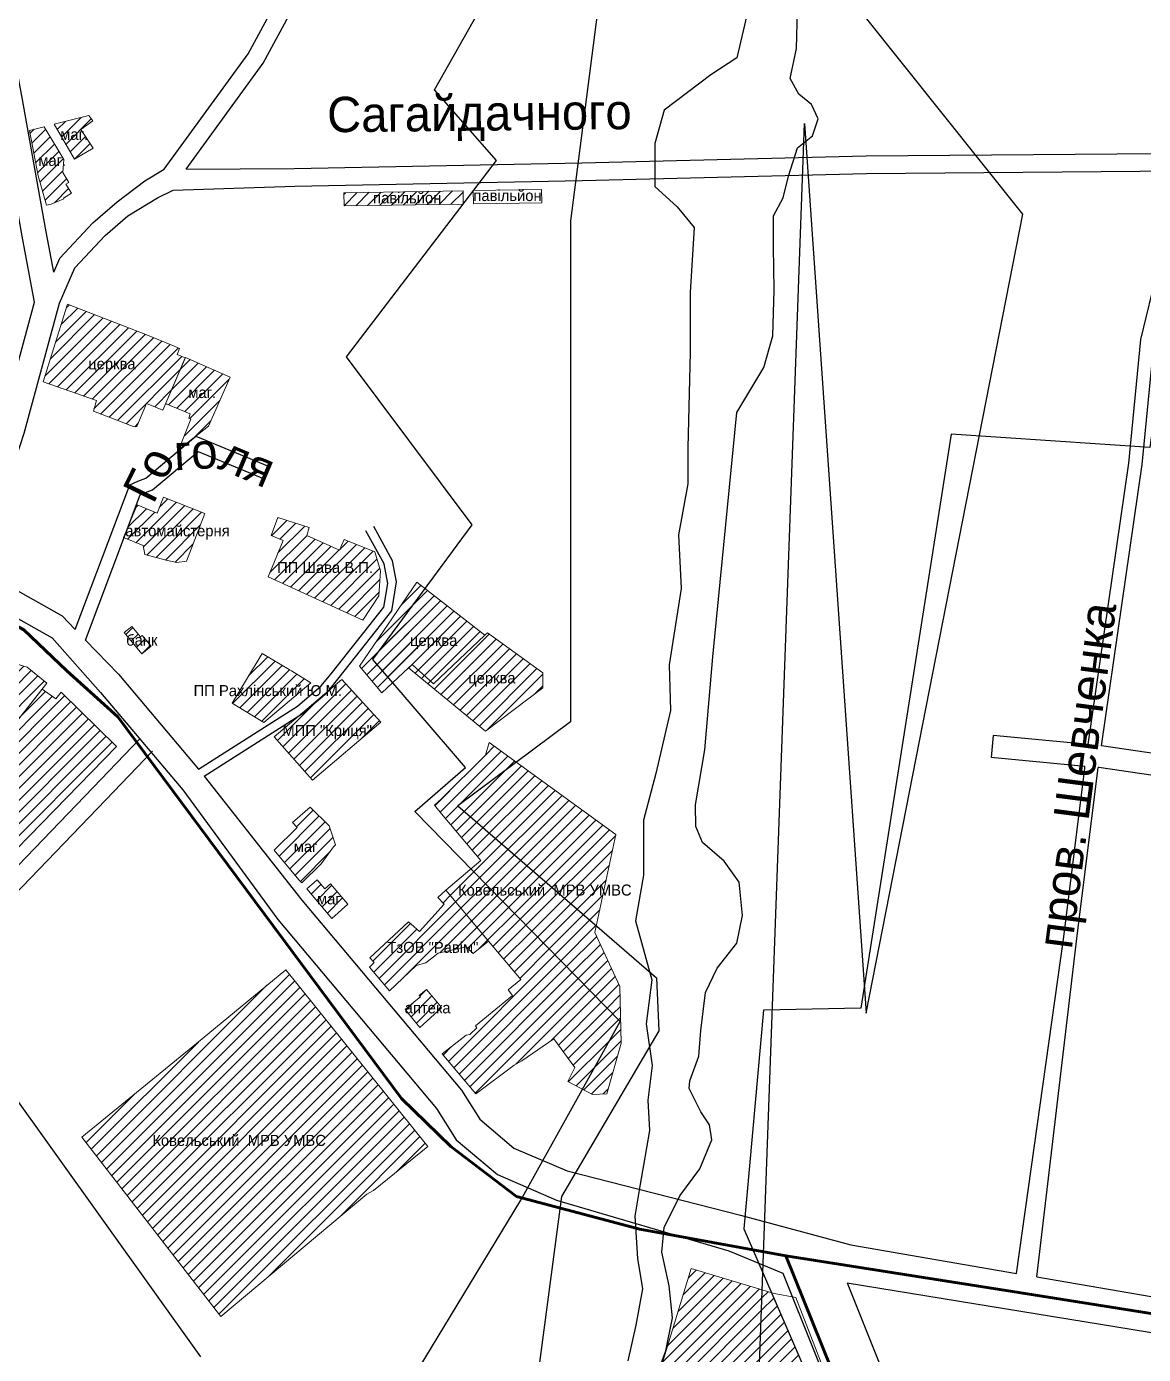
# Model space of a CAD drawing. Header units: millimetres. Extents: x 1378883 to 1389513, y 5662980 to 5673292.
# Drawn here: x 1383660 to 1384166, y 5667609 to 5668210 of the extents above; entities that cross this region are included whole.
import ezdxf
from ezdxf.enums import TextEntityAlignment as Align

# ---------------------------------------------------------------- set-up
doc = ezdxf.new("R2010")
doc.units = ezdxf.units.MM
doc.layers.add('_5Інше', color=252, linetype='Continuous', lineweight=25)
for name, color, linetype in [('вулиці', 7, 'Continuous'), ('ВулНазва', 7, 'Continuous'), ('КартаСкан', 252, 'Continuous'), ('район', 6, 'Continuous')]:
    doc.layers.add(name, color=color, linetype=linetype)
picture_1 = doc.add_image_def('image1.tif', size_in_pixel=(29607, 29619))
pattern_1 = [(45, (2.4066, 2.8008), (-2.6516504294, 2.6516504294), [])]

# ---------------------------------------------------------------- blocks, each defined once
blk = doc.blocks.new('Турія')
at = {"layer": '_5Інше', "color": 5}
for points in [[(46999.16, 25342.2), (47009.99, 25371.57), (47012.98, 25386.49), (47011.49, 25401.03), (47008.2, 25416.24), (47009.14, 25427.51), (47016.28, 25441.79), (47025.3, 25454), (47030.75, 25467.14), (47029.81, 25473.91), (47025.86, 25479.92), (47020.6, 25490.44), (47020.79, 25493.82), (47024.88, 25505.01), (47025.83, 25516.74), (47027.91, 25533.96), (47033.21, 25544.93), (47042.11, 25556.28), (47044.76, 25568.77), (47043.24, 25583.91), (47036.43, 25593.37), (47026.63, 25601.92), (47023.58, 25609.16), (47023.39, 25618.88), (47026.25, 25635.85), (47027.59, 25643.85), (47031.21, 25685.98), (47042.17, 25796.61), (47054.34, 25817.01), (47058.44, 25831.47), (47058.98, 25852.2), (47058.71, 25871.56), (47058.71, 25885.75), (47063.08, 25893.93), (47065.53, 25903.75), (47069.63, 25916.57), (47076.45, 25922.03), (47078.9, 25929.66), (47075.9, 25936.21), (47070.17, 25940.85), (47066.35, 25947.94), (47069.13, 25961.58), (47069.57, 25978.75)], [(47047.21, 25979.23), (47042.15, 25957.3), (47030.33, 25949.71), (47009.23, 25933.68), (47005.01, 25918.49), (47005.01, 25899.09), (47015.14, 25889.81), (47022.73, 25880.53), (47021.05, 25851.01), (47021.05, 25824.01), (47019.95, 25780.69), (47019.95, 25764.3), (47015.7, 25741.24), (47016.91, 25716.96), (47011.45, 25682.36), (47012.05, 25661.72), (47005.37, 25633.2), (46999.91, 25611.95), (46999.91, 25587.07), (46996.26, 25566.43), (47003.55, 25539.72), (47001.03, 25519.71), (47003.78, 25500.87), (47001.82, 25485.18), (47002.6, 25471.45), (46999.85, 25455.76), (46998.28, 25447.13), (46995.93, 25432.61), (46997.11, 25413.39), (46999.46, 25399.66), (46996.32, 25383.18), (46992.79, 25367.1)]]:
    blk.add_lwpolyline(points, dxfattribs=at)
blk = doc.blocks.new('ТуріяПрибер')
at = {"layer": '_5Інше', "color": 160}
for points in [[(46880, 26373), (46921, 26348), (46923, 26250), (46965, 26168), (46938, 26096), (46982, 26077), (46959, 25899), (46959, 25672), (46908, 25634), (46998, 25556), (46999, 25532), (46955, 25457), (46942, 25359), (46872, 25302), (46755, 25257), (46655, 25128), (46590.2, 25135.83), (46586.35, 25054.3), (46554.67, 25059.62), (46521.66, 24942.97), (46280, 23824)], [(46768, 24208), (46922, 24778), (46918, 24781), (46924, 24984), (46963, 24986), (46960, 25058), (46917, 25059), (46916, 25122), (47042, 25306), (47065, 25943), (47093, 25540), (47164, 25902), (47092, 25992), (47088, 26106), (46993, 26442), (47127, 26627), (47198, 27064), (47524, 27366), (47631, 27206), (47810, 27266), (47842, 27342), (47995, 27705)]]:
    blk.add_lwpolyline(points, dxfattribs=at)
blk = doc.blocks.new('ТуріяВодоох')
at = {"layer": '_5Інше', "color": 140}
for points in [[(46540, 25350), (46498, 25434), (46444, 25454), (46476, 25486), (46538, 25444), (46636, 25300), (46722, 25509), (46810, 25386)], [(46906, 25376), (46955, 25457), (47000, 25538), (46907, 25633), (46930, 25653), (46888, 25702), (46933, 25763), (46876, 25839), (46944, 25928), (46916, 25960), (46982, 26077), (46938, 26096), (46965, 26168), (46923, 26250), (46921, 26348), (46902, 26360), (46868, 26222), (46791, 26064), (46710, 26029), (46706, 26052), (46780, 26078), (46794, 26148), (46913, 26470)], [(48682, 27510), (48729, 27348), (48132, 27408), (47610, 27124), (47504, 26544), (47282, 26450), (47208, 26336), (47222, 26234), (47363, 26200), (47363, 26078), (47280, 26086), (47240, 25798), (47150, 25804), (47109, 25544), (47065, 25543), (47056, 25444), (47121, 25294), (47100, 25160), (46916, 25122), (46917, 25059), (46964, 25058), (46928, 24645), (46824, 24304)]]:
    blk.add_lwpolyline(points, dxfattribs=at)

msp = doc.modelspace()

# ---------------------------------------------------------------- hatches: boundary and pattern name
at = {"layer": 'вулиці', "lineweight": -2}
h = msp.add_hatch(dxfattribs=at)
h.set_pattern_fill('ANSI31', color=2, scale=30, style=0)
h.set_pattern_definition(pattern_1)
h.paths.add_polyline_path([(1383681.76, 5668150.01), (1383690.2, 5668155.04), (1383684.7, 5668163.4), (1383690.05, 5668167.36), (1383688.23, 5668169.81), (1383672.54, 5668165.82)])
h.paths.add_polyline_path([(1383673.69, 5668158.73), (1383689.52, 5668158.73), (1383689.52, 5668163.73), (1383673.69, 5668163.73)], flags=25)
h = msp.add_hatch(dxfattribs=at)
h.set_pattern_fill('ANSI31', color=2, scale=30, style=0)
h.set_pattern_definition(pattern_1)
h.paths.add_polyline_path([(1383667.98, 5668164.67), (1383661.37, 5668163), (1383665.29, 5668142.46), (1383669.14, 5668129.19), (1383671.23, 5668129.68), (1383677.01, 5668132.05), (1383676.82, 5668132.34), (1383680.47, 5668134.56), (1383677.91, 5668138.68), (1383679.24, 5668139.51), (1383676.49, 5668143.95), (1383676.98, 5668149.87)])
h.paths.add_polyline_path([(1383663.78, 5668146.91), (1383679.61, 5668146.91), (1383679.61, 5668151.91), (1383663.78, 5668151.91)], flags=25)
h = msp.add_hatch(dxfattribs=at)
h.set_pattern_fill('ANSI31', color=2, scale=30, style=0)
h.set_pattern_definition(pattern_1)
h.paths.add_polyline_path([(1383803.81, 5668134.81), (1383803.91, 5668128.81), (1383857.85, 5668129.7), (1383857.9, 5668129.76), (1383857.81, 5668135.7)])
h.paths.add_polyline_path([(1383810.43, 5668128.9), (1383854.59, 5668128.9), (1383854.59, 5668136.4), (1383810.43, 5668136.4)], flags=9)
h = msp.add_hatch(dxfattribs=at)
h.set_pattern_fill('ANSI31', color=5, scale=30, style=0)
h.set_pattern_definition(pattern_1)
h.paths.add_polyline_path([(1383714.42, 5668039.4), (1383721.74, 5668036.34), (1383723.08, 5668039.45), (1383723.08, 5668039.45), (1383731.92, 5668059.97), (1383731.92, 5668059.97), (1383723.08, 5668039.45), (1383723.08, 5668039.45), (1383731.92, 5668059.97), (1383728.36, 5668061.59), (1383729.42, 5668064.19), (1383726.6, 5668065.38), (1383714.09, 5668070.54), (1383678.6, 5668084.38), (1383667.54, 5668049.15), (1383691.7, 5668040.67), (1383690.32, 5668035.83), (1383708.88, 5668028.74), (1383710.05, 5668028.93)])
h = msp.add_hatch(dxfattribs=at)
h.set_pattern_fill('ANSI31', color=2, scale=30, style=0)
h.set_pattern_definition(pattern_1)
h.paths.add_polyline_path([(1383732.01, 5668060.17), (1383723.08, 5668039.45), (1383723.22, 5668039.39), (1383723.15, 5668039.25), (1383723.64, 5668039.04), (1383734.25, 5668034.62), (1383733.53, 5668032.68), (1383734.48, 5668032.29), (1383729.09, 5668018.46), (1383742.46, 5668029), (1383752.27, 5668051.28)])
h.paths.add_polyline_path([(1383731.71, 5668041.77), (1383747.54, 5668041.77), (1383747.54, 5668046.77), (1383731.71, 5668046.77)], flags=24)
h.paths.add_polyline_path([(1383722.46, 5668008.6), (1383751.74, 5668010.34), (1383750.79, 5668026.31), (1383721.51, 5668024.57)], flags=9)
h = msp.add_hatch(dxfattribs=at)
h.set_pattern_fill('ANSI31', color=2, scale=30, style=0)
h.set_pattern_definition(pattern_1)
h.paths.add_polyline_path([(1383712.88, 5667975.06), (1383713.59, 5667970.89), (1383723.9, 5667968.17), (1383728.08, 5667967.33), (1383732.45, 5667967.94), (1383740.84, 5667989.44), (1383722.03, 5667996.95), (1383719.21, 5667989.66), (1383710.1, 5667993.43), (1383706.99, 5667985.94), (1383704.19, 5667978.5)])
h.paths.add_polyline_path([(1383695.93, 5667978.61), (1383760.93, 5667978.61), (1383760.93, 5667983.61), (1383695.93, 5667983.61)], flags=9)
h = msp.add_hatch(dxfattribs=at)
h.set_pattern_fill('ANSI31', color=2, scale=30, style=0)
h.set_pattern_definition(pattern_1)
h.paths.add_polyline_path([(1383787, 5667979.6), (1383788.03, 5667983.19), (1383773.92, 5667987.64), (1383770.82, 5667979.54), (1383776.25, 5667977.33), (1383769.48, 5667960.8), (1383812.34, 5667941.2), (1383819.62, 5667952.2), (1383820.42, 5667963.48), (1383817.79, 5667972.15), (1383803.92, 5667977.66), (1383801.82, 5667972.94)])
h.paths.add_polyline_path([(1383767.35, 5667961.27), (1383823.18, 5667961.27), (1383823.18, 5667968.77), (1383767.35, 5667968.77)], flags=9)
h = msp.add_hatch(dxfattribs=at)
h.set_pattern_fill('ANSI31', color=5, scale=30, style=0)
h.set_pattern_definition(pattern_1)
h.paths.add_polyline_path([(1383844.41, 5667912.28), (1383867.68, 5667934.35), (1383840.54, 5667955.44), (1383816.92, 5667923.42), (1383825.93, 5667912.91), (1383833.03, 5667919.58), (1383834.68, 5667921.13)])
h.paths.add_polyline_path([(1383816.92, 5667923.42), (1383840.54, 5667955.44), (1383836.83, 5667958.32), (1383810.84, 5667920.34), (1383821.02, 5667908.3), (1383825.93, 5667912.91)])
h.paths.add_polyline_path([(1383829.28, 5667928.12), (1383859.7, 5667928.12), (1383859.7, 5667934.37), (1383829.28, 5667934.37)], flags=24)
h = msp.add_hatch(dxfattribs=at)
h.set_pattern_fill('ANSI31', color=5, scale=30, style=0)
h.set_pattern_definition(pattern_1)
h.paths.add_polyline_path([(1383868.81, 5667935.43), (1383867.68, 5667934.35), (1383840.54, 5667955.44), (1383816.92, 5667923.42), (1383825.93, 5667912.91), (1383833.02, 5667919.57), (1383833.01, 5667919.57), (1383834.68, 5667921.13), (1383833.02, 5667919.57), (1383868.01, 5667890.89), (1383893.98, 5667910.47), (1383893.93, 5667917.24)])
h.paths.add_polyline_path([(1383858.97, 5667910.51), (1383882.73, 5667910.51), (1383882.73, 5667917.98), (1383858.97, 5667917.98)], flags=24)
h.paths.add_polyline_path([(1383832.61, 5667927.51), (1383856.37, 5667927.51), (1383856.37, 5667934.98), (1383832.61, 5667934.98)], flags=24)
h = msp.add_hatch(dxfattribs=at)
h.set_pattern_fill('ANSI31', color=2, scale=30, style=0)
h.set_pattern_definition(pattern_1)
h.paths.add_polyline_path([(1383712.31, 5667925.96), (1383716.45, 5667929.41), (1383712.45, 5667934.23), (1383711.68, 5667933.59), (1383707.73, 5667938.35), (1383704.34, 5667935.55)])
h.paths.add_polyline_path([(1383702.26, 5667929.78), (1383722.26, 5667929.78), (1383722.26, 5667934.78), (1383702.26, 5667934.78)], flags=9)
h = msp.add_hatch(dxfattribs=at)
h.set_pattern_fill('ANSI31', color=2, scale=30, style=0)
h.set_pattern_definition(pattern_1)
h.paths.add_polyline_path([(1383653.36, 5667921.98), (1383648.3, 5667923.54), (1383622.46, 5667889.56), (1383631.45, 5667882.29), (1383640.31, 5667875.97), (1383667.13, 5667909.97), (1383667.13, 5667909.97), (1383669.19, 5667912.58), (1383660.35, 5667919.83)])
h.paths.add_polyline_path([(1383623.37, 5667903.04), (1383662.54, 5667903.04), (1383662.54, 5667908.04), (1383623.37, 5667908.04)], flags=25)
h.paths.add_polyline_path([(1383622.95, 5667897.33), (1383662.95, 5667897.33), (1383662.95, 5667902.33), (1383622.95, 5667902.33)], flags=25)
h = msp.add_hatch(dxfattribs=at)
h.set_pattern_fill('ANSI31', color=2, scale=30, style=0)
h.set_pattern_definition(pattern_1)
h.paths.add_polyline_path([(1383759.65, 5667914.32), (1383753.19, 5667903.51), (1383767.54, 5667894.86), (1383788.9, 5667912.81), (1383780.02, 5667918.15), (1383778.99, 5667918.78), (1383774.88, 5667921.25), (1383766.81, 5667926.12)])
h.paths.add_polyline_path([(1383725.59, 5667905.67), (1383813.09, 5667905.67), (1383813.09, 5667913.17), (1383725.59, 5667913.17)], flags=9)
h = msp.add_hatch(dxfattribs=at)
h.set_pattern_fill('ANSI31', color=2, scale=30, style=0)
h.set_pattern_definition(pattern_1)
h.paths.add_polyline_path([(1383820.5, 5667894.93), (1383802.81, 5667914.35), (1383797.27, 5667909.63), (1383796.44, 5667908.61), (1383785.12, 5667898.93), (1383783.41, 5667897.85), (1383772.18, 5667888.29), (1383789.66, 5667868.68)])
h.paths.add_polyline_path([(1383769.77, 5667886.06), (1383822.69, 5667886.06), (1383822.69, 5667894.81), (1383769.77, 5667894.81)], flags=9)
h = msp.add_hatch(dxfattribs=at)
h.set_pattern_fill('ANSI31', color=12, scale=30, style=0)
h.set_pattern_definition(pattern_1)
h.paths.add_polyline_path([(1383609.21, 5667855.45), (1383570.92, 5667878.71), (1383524.8, 5667832.75), (1383587.43, 5667770.25), (1383615.75, 5667788.4), (1383625.67, 5667798.5), (1383621.52, 5667802.62), (1383700.85, 5667883.88), (1383675.79, 5667908.59), (1383673.33, 5667905.59), (1383667.13, 5667909.97), (1383640.31, 5667875.97), (1383630.66, 5667882.86)])
h.paths.add_polyline_path([(1383554.52, 5667833.5), (1383639.52, 5667833.5), (1383639.52, 5667841), (1383554.52, 5667841)], flags=24)
h.paths.add_polyline_path([(1383602.5, 5667756.2), (1383666.31, 5667824.31), (1383654.63, 5667835.25), (1383590.83, 5667767.13)], flags=9)
h.paths.add_polyline_path([(1383542.73, 5667794.47), (1383571.57, 5667766.76), (1383588.2, 5667784.07), (1383559.36, 5667811.78)], flags=9)
h.paths.add_polyline_path([(1383588.79, 5667757.59), (1383604.48, 5667760.73), (1383601.34, 5667776.42), (1383585.65, 5667773.28)], flags=9)
h = msp.add_hatch(dxfattribs=at)
h.set_pattern_fill('ANSI31', color=5, scale=30, style=0)
h.set_pattern_definition(pattern_1)
h.paths.add_polyline_path([(1383918.19, 5667802.71), (1383927.04, 5667844.02), (1383881.86, 5667876.82), (1383855.41, 5667857.12)], flags=17)
h.paths.add_polyline_path([(1383928.92, 5667759.42), (1383911.85, 5667728.7), (1383916.42, 5667726.35), (1383922.86, 5667726.59), (1383929.43, 5667749.56), (1383928.85, 5667775.23), (1383917.53, 5667799.62), (1383918.19, 5667802.71), (1383855.41, 5667857.12), (1383881.86, 5667876.82), (1383869.58, 5667885.73), (1383867.98, 5667879.95), (1383847.87, 5667860.04), (1383844.81, 5667857.3), (1383848.01, 5667853.47), (1383865.78, 5667832.3), (1383861.32, 5667828.48)])
h.paths.add_polyline_path([(1383851.88, 5667815.24), (1383937.77, 5667815.24), (1383937.77, 5667822.91), (1383851.88, 5667822.91)], flags=9)
h = msp.add_hatch(dxfattribs=at)
h.set_pattern_fill('ANSI31', color=2, scale=30, style=0)
h.set_pattern_definition(pattern_1)
h.paths.add_polyline_path([(1383783.42, 5667823.55), (1383784.72, 5667822.18), (1383793.46, 5667830.77), (1383799.15, 5667838.49), (1383799.98, 5667839.46), (1383797.18, 5667848.02), (1383788.46, 5667856.49), (1383780.49, 5667849.48), (1383782.7, 5667847.23), (1383772.23, 5667836.98)])
h.paths.add_polyline_path([(1383779.38, 5667836.07), (1383793.55, 5667836.07), (1383793.55, 5667841.07), (1383779.38, 5667841.07)], flags=24)
h = msp.add_hatch(dxfattribs=at)
h.set_pattern_fill('ANSI31', color=2, scale=30, style=0)
h.set_pattern_definition(pattern_1)
h.paths.add_polyline_path([(1383613.85, 5667758.31), (1383633.84, 5667739.13), (1383647.11, 5667752.9), (1383618.5, 5667781.97), (1383599.08, 5667762.84), (1383608.67, 5667753.06)])
h.paths.add_polyline_path([(1383619.62, 5667759.91), (1383633.79, 5667759.91), (1383633.79, 5667764.91), (1383619.62, 5667764.91)], flags=25)
h.paths.add_polyline_path([(1383602.5, 5667756.2), (1383666.31, 5667824.31), (1383654.63, 5667835.25), (1383590.83, 5667767.13)], flags=9)
h.paths.add_polyline_path([(1383588.79, 5667757.59), (1383604.48, 5667760.73), (1383601.34, 5667776.42), (1383585.65, 5667773.28)], flags=9)
h = msp.add_hatch(dxfattribs=at)
h.set_pattern_fill('ANSI31', color=5, scale=30, style=0)
h.set_pattern_definition(pattern_1)
h.paths.add_polyline_path([(1383861.32, 5667828.48), (1383849.99, 5667818.79), (1383869.33, 5667795.73), (1383869.33, 5667795.72), (1383869.33, 5667795.73), (1383869.33, 5667795.73), (1383869.33, 5667795.72), (1383871.76, 5667792.82), (1383883.94, 5667778.32), (1383878.23, 5667773.65), (1383880.26, 5667771.15), (1383863.43, 5667757.41), (1383864.1, 5667756.52), (1383860.84, 5667753.45), (1383859.16, 5667753.12), (1383848.29, 5667744.68), (1383863.51, 5667726.62), (1383880.96, 5667739.59), (1383884.41, 5667741.54), (1383898.9, 5667751.48), (1383908.46, 5667738.48), (1383905.2, 5667732.11), (1383911.85, 5667728.7), (1383928.92, 5667759.42)])
h = msp.add_hatch(dxfattribs=at)
h.set_pattern_fill('ANSI31', color=2, scale=30, style=0)
h.set_pattern_definition(pattern_1)
h.paths.add_polyline_path([(1383798.42, 5667806.04), (1383805.59, 5667812.55), (1383802.88, 5667815.71), (1383797.73, 5667821.76), (1383795.13, 5667819.5), (1383791.68, 5667823.51), (1383787.03, 5667819.48)])
h.paths.add_polyline_path([(1383789.92, 5667812.39), (1383804.08, 5667812.39), (1383804.08, 5667817.39), (1383789.92, 5667817.39)], flags=25)
h = msp.add_hatch(dxfattribs=at)
h.set_pattern_fill('ANSI31', color=2, scale=30, style=0)
h.set_pattern_definition(pattern_1)
h.paths.add_polyline_path([(1383838.09, 5667800.17), (1383833.03, 5667804.57), (1383815.59, 5667788.26), (1383817.51, 5667786.06), (1383815.37, 5667784.03), (1383824.43, 5667773.29), (1383836.6, 5667784.68), (1383840.87, 5667785.98), (1383846.54, 5667790.35), (1383859.24, 5667793.2), (1383862.37, 5667790.21), (1383869.33, 5667795.73), (1383849.99, 5667818.79), (1383846.31, 5667815.58), (1383849.27, 5667812.56)])
h.paths.add_polyline_path([(1383815.8, 5667789.29), (1383872.47, 5667789.29), (1383872.47, 5667796.79), (1383815.8, 5667796.79)], flags=9)
h = msp.add_hatch(dxfattribs=at)
h.set_pattern_fill('ANSI31', color=5, scale=30, style=0)
h.set_pattern_definition(pattern_1)
h.paths.add_polyline_path([(1383737.09, 5667749.36), (1383685.14, 5667706.94), (1383748.04, 5667625.75), (1383814.26, 5667681.19), (1383817.22, 5667682.8), (1383841.81, 5667702.74), (1383777.45, 5667782.83)])
h.paths.add_polyline_path([(1383704.27, 5667701.9), (1383808.44, 5667701.9), (1383808.44, 5667709.4), (1383704.27, 5667709.4)], flags=24)
h = msp.add_hatch(dxfattribs=at)
h.set_pattern_fill('ANSI31', color=2, scale=30, style=0)
h.set_pattern_definition(pattern_1)
h.paths.add_polyline_path([(1383838.46, 5667770.51), (1383836.4, 5667768.81), (1383831.51, 5667764.76), (1383838.26, 5667756.65), (1383848.05, 5667765.62), (1383847.36, 5667766.47), (1383842.9, 5667771.86), (1383841.25, 5667773.86), (1383837.95, 5667771.13)])
h.paths.add_polyline_path([(1383826.74, 5667763), (1383856.74, 5667763), (1383856.74, 5667768), (1383826.74, 5667768)], flags=9)
h = msp.add_hatch(dxfattribs=at)
h.set_pattern_fill('ANSI31', color=3, scale=30, style=0)
h.set_pattern_definition(pattern_1)
h.paths.add_polyline_path([(1383939.55, 5667576.6), (1383917.98, 5667529), (1383826.87, 5667400.39), (1383824.3, 5667390.02), (1383824.27, 5667387.81), (1383825.98, 5667375.63), (1383828.73, 5667362.12), (1383832.62, 5667353.94), (1383834.91, 5667350.05), (1383880.08, 5667369.46), (1383989.41, 5667529.12), (1383993.33, 5667637.72), (1383961.06, 5667647.45)])
h = msp.add_hatch(dxfattribs=at)
h.set_pattern_fill('ANSI31', color=3, scale=30, style=0)
h.set_pattern_definition(pattern_1)
h.paths.add_polyline_path([(1383876.88, 5667364.79), (1383911.93, 5667371.4), (1383938.79, 5667380.7), (1383960.05, 5667391.9), (1384022.77, 5667437.78), (1384042.44, 5667467.71), (1384043.26, 5667472.96), (1384032.65, 5667500.35), (1384044.52, 5667508.45), (1384049.07, 5667510.03), (1384049.92, 5667515.42), (1383997.46, 5667636.48), (1383993.33, 5667637.72), (1383989.41, 5667529.12)])
h.paths.add_polyline_path([(1383967.62, 5667447.95), (1383987.62, 5667447.95), (1383987.62, 5667452.95), (1383967.62, 5667452.95)], flags=24)

# ---------------------------------------------------------------- linework, layer by layer
at = {"layer": 'вулиці', "color": 7}
for points in [[(1383722.45, 5668145.51), (1383760.42, 5668197.78), (1383801.86, 5668274.19), (1383839.07, 5668347.15)], [(1383732.37, 5668145.55), (1383767.21, 5668193.51), (1383808.95, 5668270.46), (1383846.2, 5668343.51)], [(1383672.36, 5668098.77), (1383668.96, 5668117.16), (1383657.88, 5668178.75), (1383641.93, 5668263.33)], [(1383633.46, 5667997.61), (1383638.41, 5668004.8), (1383648.56, 5668029.38), (1383663.67, 5668085.29), (1383658.14, 5668115.18), (1383647.03, 5668176.92), (1383635.15, 5668252.97)], [(1383732.37, 5668145.55), (1383781.35, 5668145.79), (1383911.55, 5668148.42), (1384040.38, 5668151.47), (1384229.78, 5668153.09), (1384274.99, 5668153.05), (1384418.56, 5668135.59), (1384464.23, 5668128.68)], [(1383672.36, 5668098.77), (1383675.2, 5668105.19), (1383690.06, 5668121.17), (1383701.17, 5668130.76), (1383713.7, 5668140.27), (1383722.45, 5668145.51)], [(1383674.94, 5668084.84), (1383681.97, 5668100.73), (1383695.62, 5668115.4), (1383705.89, 5668124.27), (1383719.42, 5668132.53), (1383726.45, 5668136), (1383781.56, 5668137.79), (1383911.73, 5668140.42), (1384040.51, 5668143.47), (1384199.93, 5668144.83)], [(1384140.94, 5667884.85), (1384159.4, 5668012.34), (1384164.84, 5668068.28), (1384172.57, 5668100.03), (1384199.93, 5668144.83)], [(1384146.92, 5667884.28), (1384165.36, 5668011.62), (1384170.77, 5668067.27), (1384178.18, 5668097.7), (1384207, 5668144.89)], [(1383647.08, 5667991.82), (1383652.03, 5668004.46), (1383658.99, 5668025.83), (1383674.94, 5668084.84)], [(1383682.1, 5667936.95), (1383706.82, 5668002.48), (1383710.41, 5668004.07), (1383714.07, 5668005.43), (1383714.07, 5668005.43), (1383736.77, 5668024.52), (1383769.97, 5668010.76)], [(1383686.71, 5667932.18), (1383711.55, 5667998.01), (1383712.67, 5667998.51), (1383717.13, 5668000.17), (1383737.84, 5668017.58), (1383767.67, 5668005.21)], [(1383647.08, 5667991.82), (1383642.1, 5667972.22), (1383644.86, 5667962.2), (1383652.38, 5667956.55), (1383676.16, 5667943.09), (1383682.1, 5667936.95)], [(1383827.65, 5667958.5), (1383825.79, 5667968.09), (1383817.3, 5667983.57)], [(1383823.72, 5667957.74), (1383821.99, 5667966.71), (1383813.79, 5667981.65)], [(1383634.72, 5667955.11), (1383649.1, 5667945.91), (1383671.61, 5667933.14), (1383693.61, 5667908.4), (1383730.79, 5667864.25), (1383773.93, 5667805.49), (1383845.75, 5667719.89), (1383854.72, 5667705.75), (1383873.32, 5667689.97), (1383900.18, 5667678.45), (1383978.15, 5667655.45), (1384002.67, 5667645.41)], [(1383737.99, 5667873.64), (1383782.73, 5667902.15), (1383793.56, 5667911.4), (1383798.58, 5667917.68), (1383821.84, 5667947.08), (1383823.72, 5667957.74)], [(1383740.53, 5667870.51), (1383785.12, 5667898.93), (1383796.44, 5667908.61), (1383801.71, 5667915.19), (1383825.6, 5667945.39), (1383827.65, 5667958.5)], [(1383686.71, 5667932.18), (1383701.64, 5667916.76), (1383737.99, 5667873.64)], [(1383523.25, 5667834.21), (1383524.75, 5667832.7), (1383589.67, 5667767.17), (1383615.75, 5667788.4), (1383625.73, 5667798.44), (1383690.18, 5667865.31), (1383711.32, 5667887.36)], [(1384097.96, 5667888.94), (1384097, 5667878.99)], [(1384140.94, 5667884.85), (1384097.94, 5667888.94)], [(1383598.3, 5667762.08), (1383618.5, 5667781.97), (1383631.44, 5667792.85), (1383695.95, 5667859.77), (1383717.1, 5667881.83)], [(1384418.92, 5667844.29), (1384146.92, 5667884.28)], [(1384139.51, 5667874.94), (1384097, 5667878.99)], [(1383740.53, 5667870.51), (1383784.8, 5667814.32), (1383857.08, 5667728.18), (1383865.4, 5667715.05), (1383880.77, 5667702.01), (1383904.94, 5667691.64), (1383983.45, 5667671.63), (1384033.47, 5667658.23), (1384108.56, 5667645.26)], [(1384108.56, 5667645.26), (1384129.9, 5667797.76), (1384139.38, 5667874.09), (1384139.51, 5667874.94)], [(1384117.67, 5667643.69), (1384135.85, 5667796.98), (1384145.33, 5667873.29), (1384145.49, 5667874.37)], [(1384417.47, 5667834.39), (1384145.72, 5667874.35), (1384145.49, 5667874.37)], [(1384002.67, 5667645.41), (1384060.01, 5667502.25), (1384084.79, 5667438.7), (1384109.39, 5667376.96), (1384110.28, 5667368.63), (1384107.08, 5667361.71), (1384072.64, 5667301.26), (1384070.14, 5667294.34)], [(1384031.74, 5667640.95), (1384085.84, 5667505.86), (1384110.62, 5667442.3), (1384117.34, 5667425.44)], [(1384031.74, 5667640.95), (1384203.93, 5667612.92), (1384289.03, 5667599.08)], [(1384117.67, 5667643.69), (1384207.25, 5667628.22), (1384290.9, 5667610.69)]]:
    msp.add_lwpolyline(points, dxfattribs=at)
at = {"layer": 'ВулНазва', "color": 7, "lineweight": 9}
for points in [[(1383672.54, 5668165.82), (1383688.23, 5668169.81), (1383690.05, 5668167.36), (1383684.7, 5668163.4), (1383690.2, 5668155.04), (1383681.76, 5668150.01), (1383672.54, 5668165.82)], [(1383669.14, 5668129.19), (1383665.29, 5668142.46), (1383661.37, 5668163), (1383667.98, 5668164.67), (1383676.98, 5668149.87), (1383676.49, 5668143.95), (1383679.24, 5668139.51), (1383677.91, 5668138.68), (1383680.47, 5668134.56), (1383676.82, 5668132.34), (1383677.01, 5668132.05), (1383671.23, 5668129.68), (1383669.14, 5668129.19)], [(1383857.81, 5668135.7), (1383857.9, 5668129.7), (1383803.91, 5668128.81), (1383803.81, 5668134.81), (1383857.81, 5668135.7)], [(1383893.39, 5668136.27), (1383893.49, 5668130.27), (1383862.5, 5668129.77), (1383862.39, 5668135.77), (1383893.39, 5668136.27)], [(1383678.6, 5668084.38), (1383714.09, 5668070.54), (1383726.6, 5668065.38), (1383729.42, 5668064.19), (1383728.36, 5668061.59), (1383731.92, 5668059.97), (1383721.74, 5668036.34), (1383714.42, 5668039.4), (1383710.05, 5668028.93), (1383708.88, 5668028.74), (1383690.32, 5668035.83), (1383691.7, 5668040.67), (1383667.54, 5668049.15), (1383678.6, 5668084.38)], [(1383732.01, 5668060.17), (1383752.27, 5668051.28), (1383742.46, 5668029), (1383729.09, 5668018.46), (1383734.48, 5668032.29), (1383733.53, 5668032.68), (1383734.25, 5668034.62), (1383723.64, 5668039.04), (1383723.15, 5668039.25), (1383723.22, 5668039.39), (1383723.08, 5668039.45), (1383732.01, 5668060.17)], [(1383703.95, 5667978.6), (1383710.1, 5667993.43), (1383719.21, 5667989.66), (1383722.03, 5667996.95), (1383740.84, 5667989.44), (1383732.45, 5667967.94), (1383728.08, 5667967.33), (1383723.9, 5667968.17), (1383713.59, 5667970.89), (1383712.88, 5667975.06), (1383703.95, 5667978.6)], [(1383773.92, 5667987.64), (1383788.03, 5667983.19), (1383787, 5667979.6), (1383801.82, 5667972.94), (1383803.92, 5667977.66), (1383817.79, 5667972.15), (1383820.42, 5667963.48), (1383819.62, 5667952.2), (1383812.34, 5667941.2), (1383769.48, 5667960.8), (1383776.25, 5667977.33), (1383770.82, 5667979.54), (1383773.92, 5667987.64)], [(1383821.02, 5667908.3), (1383810.84, 5667920.34), (1383836.83, 5667958.32), (1383867.68, 5667934.35), (1383844.41, 5667912.28), (1383834.68, 5667921.13), (1383833.03, 5667919.58), (1383821.02, 5667908.3)], [(1383704.34, 5667935.55), (1383707.73, 5667938.35), (1383711.68, 5667933.59), (1383712.45, 5667934.23), (1383716.45, 5667929.41), (1383712.31, 5667925.96), (1383704.34, 5667935.55)], [(1383834.68, 5667921.13), (1383844.41, 5667912.28), (1383867.68, 5667934.35), (1383868.81, 5667935.43), (1383893.93, 5667917.24), (1383893.98, 5667910.47), (1383868.01, 5667890.89), (1383833.01, 5667919.57), (1383834.68, 5667921.13)], [(1383648.3, 5667923.54), (1383653.36, 5667921.98), (1383660.35, 5667919.83), (1383669.19, 5667912.58), (1383640.31, 5667875.97), (1383631.48, 5667882.27), (1383622.46, 5667889.56), (1383648.3, 5667923.54)], [(1383767.54, 5667894.86), (1383753.19, 5667903.51), (1383759.65, 5667914.32), (1383766.81, 5667926.12), (1383774.88, 5667921.25), (1383778.99, 5667918.78), (1383780.02, 5667918.15), (1383788.9, 5667912.81), (1383767.54, 5667894.86)], [(1383789.66, 5667868.68), (1383772.18, 5667888.29), (1383802.81, 5667914.35), (1383820.5, 5667894.93), (1383789.66, 5667868.68)], [(1383524.8, 5667832.75), (1383570.92, 5667878.71), (1383609.21, 5667855.45), (1383630.66, 5667882.86), (1383640.31, 5667875.97), (1383667.13, 5667909.97), (1383673.33, 5667905.59), (1383675.79, 5667908.59), (1383700.85, 5667883.88), (1383621.52, 5667802.62), (1383625.67, 5667798.5), (1383615.75, 5667788.4), (1383587.43, 5667770.25), (1383524.8, 5667832.75)], [(1383848.29, 5667744.68), (1383859.16, 5667753.12), (1383860.84, 5667753.45), (1383864.1, 5667756.52), (1383863.43, 5667757.41), (1383880.26, 5667771.15), (1383878.23, 5667773.65), (1383883.94, 5667778.32), (1383871.76, 5667792.82), (1383849.99, 5667818.79), (1383865.78, 5667832.3), (1383848.01, 5667853.47), (1383844.81, 5667857.3), (1383847.87, 5667860.04), (1383867.98, 5667879.95), (1383869.58, 5667885.73), (1383927.04, 5667844.02), (1383917.53, 5667799.62), (1383928.85, 5667775.23), (1383929.43, 5667749.56), (1383922.86, 5667726.59), (1383916.42, 5667726.35), (1383905.2, 5667732.11), (1383908.46, 5667738.48), (1383898.9, 5667751.48), (1383884.41, 5667741.54), (1383880.96, 5667739.59), (1383863.51, 5667726.62), (1383848.29, 5667744.68)], [(1383772.23, 5667836.98), (1383782.7, 5667847.23), (1383780.49, 5667849.48), (1383788.46, 5667856.49), (1383797.18, 5667848.02), (1383799.98, 5667839.46), (1383799.15, 5667838.49), (1383793.46, 5667830.77), (1383784.72, 5667822.18), (1383783.42, 5667823.55), (1383772.23, 5667836.98)], [(1383787.03, 5667819.48), (1383791.68, 5667823.51), (1383795.13, 5667819.5), (1383797.73, 5667821.76), (1383802.88, 5667815.71), (1383805.59, 5667812.55), (1383798.42, 5667806.04), (1383787.03, 5667819.48)], [(1383849.99, 5667818.79), (1383869.33, 5667795.73), (1383862.37, 5667790.21), (1383859.24, 5667793.2), (1383846.54, 5667790.35), (1383840.87, 5667785.98), (1383836.6, 5667784.68), (1383824.43, 5667773.29), (1383815.37, 5667784.03), (1383817.51, 5667786.06), (1383815.59, 5667788.26), (1383833.03, 5667804.57), (1383838.09, 5667800.17), (1383849.27, 5667812.56), (1383846.31, 5667815.58), (1383849.99, 5667818.79)], [(1383777.45, 5667782.83), (1383841.81, 5667702.74), (1383817.22, 5667682.8), (1383814.26, 5667681.19), (1383759.22, 5667635.11), (1383748.04, 5667625.75), (1383685.14, 5667706.94), (1383737.09, 5667749.36), (1383777.45, 5667782.83)], [(1383841.25, 5667773.86), (1383842.9, 5667771.86), (1383847.36, 5667766.47), (1383848.05, 5667765.62), (1383838.26, 5667756.65), (1383831.51, 5667764.76), (1383836.4, 5667768.81), (1383838.46, 5667770.51), (1383837.95, 5667771.13), (1383841.25, 5667773.86)]]:
    msp.add_lwpolyline(points, close=True, dxfattribs=at)
msp.add_lwpolyline([(1383939.55, 5667576.6), (1383961.06, 5667647.45), (1383998.78, 5667636.08), (1383998.78, 5667636.08), (1384008.6, 5667634.31), (1384055.84, 5667512.38)], dxfattribs=at)
at = {"layer": 'район', "color": 6, "lineweight": 100}
for points in [[(1384451.67, 5668124.65), (1384438.11, 5667978.36), (1384429.06, 5667909.76), (1384419.11, 5667834.35), (1384411.79, 5667779.2), (1384399.7, 5667691.84), (1384378.15, 5667577.53), (1384374.12, 5667579.87), (1384335.06, 5667595.76), (1384286.35, 5667608.47), (1384106.73, 5667636.97), (1384004.01, 5667653.27)], [(1384072.79, 5666619.05), (1384078.83, 5666820.08), (1384078.8, 5666938.09), (1384081.89, 5667004.61), (1384073.22, 5667134.05), (1384063.2, 5667189.79), (1384061.14, 5667213.49), (1384068.85, 5667251.81), (1384079.56, 5667287.71), (1384117.06, 5667363.43), (1384110.95, 5667387.93), (1384004.01, 5667653.27), (1383937.79, 5667665.23), (1383882.02, 5667680.02), (1383852.28, 5667702.73), (1383829.98, 5667724.45), (1383701.42, 5667897.31), (1383678.38, 5667918.15), (1383658.79, 5667936.85), (1383614.59, 5667960.46), (1383495.56, 5668015.34), (1383490.76, 5668027.59), (1383342.31, 5668063.03)]]:
    msp.add_lwpolyline(points, dxfattribs=at)

# ---------------------------------------------------------------- block references
at = {"layer": 'вулиці', "color": 7}
for name, p in [('ТуріяВодоох', (1336928.92, 5642221.42)), ('ТуріяПрибер', (1336947.41, 5642223.12)), ('Турія', (1336939.68, 5642238.58))]:
    msp.add_blockref(name, p, dxfattribs=at)

# ---------------------------------------------------------------- texts
at = {"layer": 'ВулНазва', "color": 1, "lineweight": 9}
for s, rotation, p in [('Сагайдачного', 0.60846, (1383865.2, 5668169.23)), ('го', 3.41531, (1383736.62, 5668017.46)), ('ля', 337.05284, (1383760.2, 5668012.76)), ('Го', 63.77028, (1383715.59, 5668007.28)), ('пров. Шевченка', 82.6088, (1384138.1, 5667870.63))]:
    msp.add_text(s, height=16, rotation=rotation, dxfattribs=at).set_placement(p, align=Align.MIDDLE)
at = {"layer": 'ВулНазва', "color": 7, "lineweight": 9}
for s, p in [('маг.', (1383681.61, 5668161.23)), ('маг.', (1383671.7, 5668149.41)), ('павільйон', (1383832.51, 5668132.65)), ('павільйон', (1383877.93, 5668133.7)), ('церква', (1383698.74, 5668056.59)), ('маг.', (1383739.63, 5668044.27)), ('автомайстерня', (1383728.43, 5667981.11)), ('ПП Шава В.П.', (1383795.26, 5667965.02)), ('банк', (1383712.26, 5667932.28)), ('церква', (1383844.49, 5667931.25)), ('ПП Рахлінський Ю.М.', (1383769.34, 5667909.42)), ('церква', (1383870.85, 5667914.24)), ('МПП "Криця"', (1383796.23, 5667890.44)), ('маг', (1383786.46, 5667838.57)), ('Ковельський  МРВ УМВС', (1383894.83, 5667819.07)), ('маг', (1383797, 5667814.89)), ('ТзОВ "Равім"', (1383844.13, 5667793.04)), ('аптека', (1383841.74, 5667765.5)), ('Ковельський  МРВ УМВС', (1383756.36, 5667705.65))]:
    msp.add_text(s, height=5, dxfattribs=at).set_placement(p, align=Align.MIDDLE)

# ---------------------------------------------------------------- pictures from other files: only their frames are drawn
at = {"layer": 'КартаСкан'}
image = msp.add_image(picture_1, insert=(1378952.03, 5663192.31), size_in_units=(10026.9, 10030.97), rotation=0.395435, dxfattribs=at)
image.dxf.flags = 15

doc.saveas('drawing.dxf')
